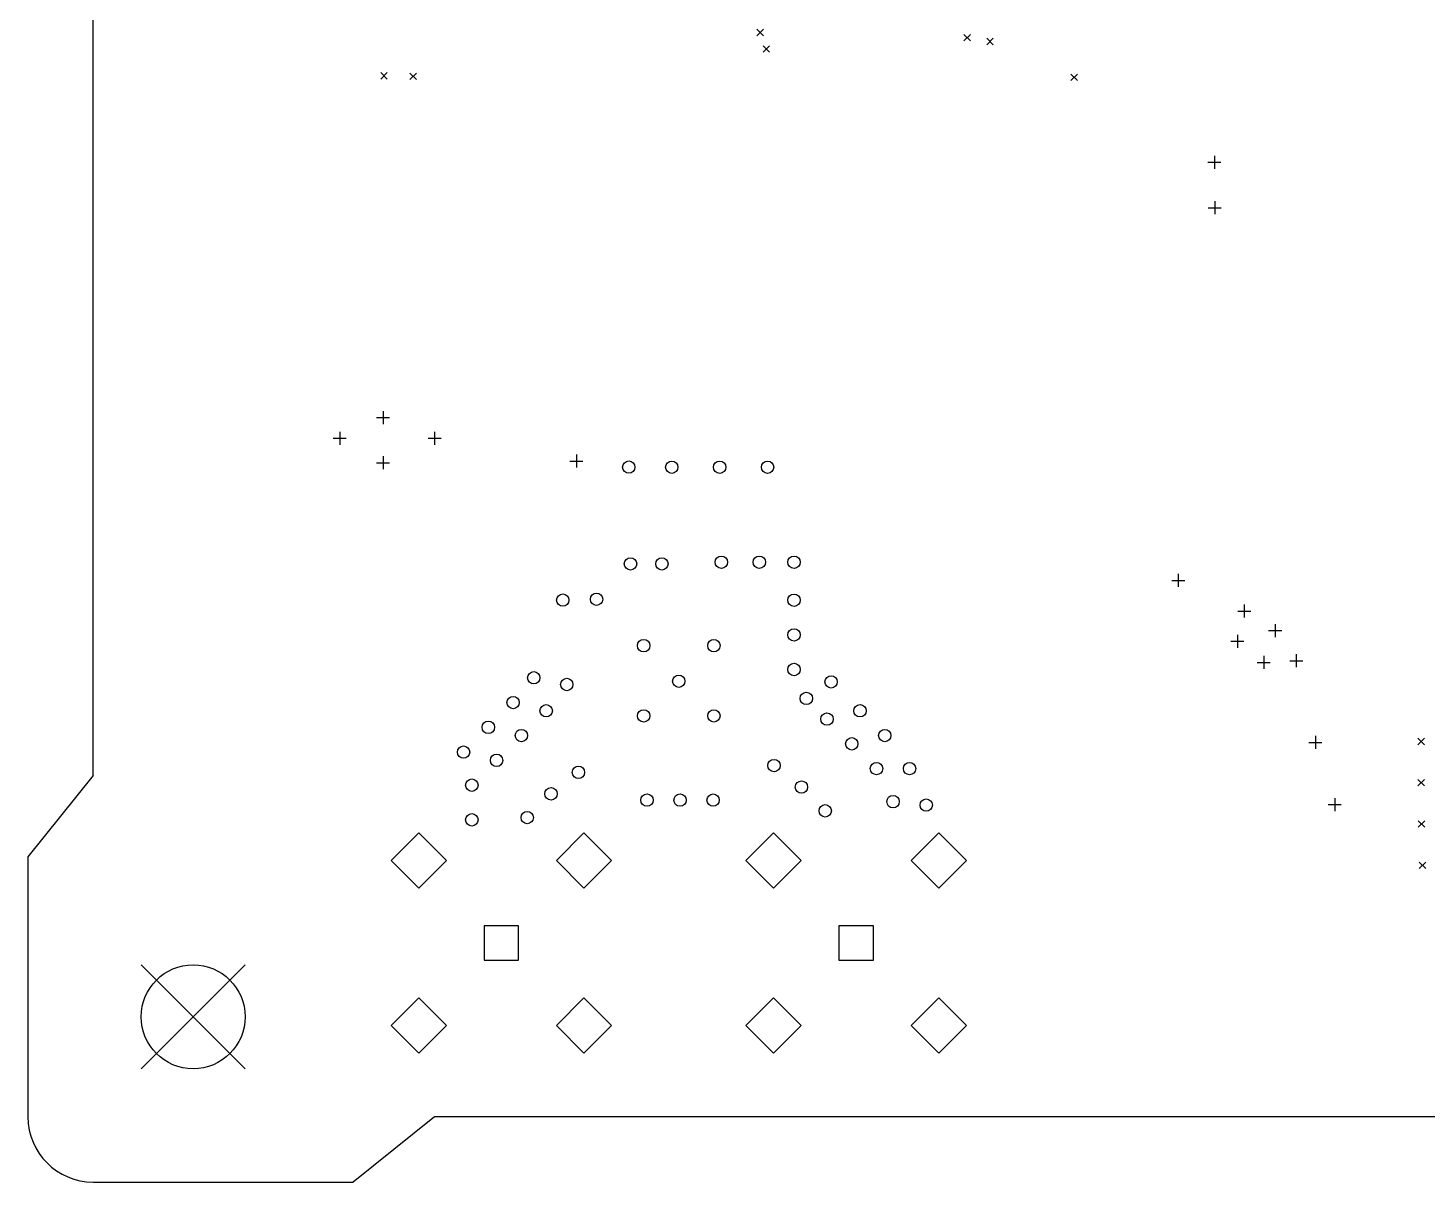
# Model space of a CAD drawing. Extents: x 101 to 193, y -175 to -54.
# Drawn here: x 103.14 to 146.17, y -149.9 to -114.41 of the extents above; entities that cross this region are included whole.
import ezdxf

# ---------------------------------------------------------------- set-up
doc = ezdxf.new("R2010")
doc.units = 0
doc.layers.add('BLACK', color=7, linetype='CONTINUOUS')

msp = doc.modelspace()

# ---------------------------------------------------------------- linework, layer by layer
at = {"layer": 'BLACK', "linetype": 'CONTINUOUS'}
for p, q in [((105.145, -137.398), (105.145, -66.508)), ((125.56, -114.45), (125.76, -114.65)), ((125.76, -114.45), (125.56, -114.65)), ((131.93, -114.61), (132.13, -114.81)), ((132.13, -114.61), (131.93, -114.81)), ((132.63, -114.73), (132.83, -114.93)), ((132.83, -114.73), (132.63, -114.93)), ((125.75, -114.96), (125.95, -115.16)), ((125.95, -114.96), (125.75, -115.16)), ((113.993552, -115.783552), (114.193552, -115.983552)), ((114.193552, -115.783552), (113.993552, -115.983552)), ((114.89, -115.8), (115.09, -116)), ((115.09, -115.8), (114.89, -116)), ((135.22, -115.83), (135.42, -116.03)), ((135.42, -115.83), (135.22, -116.03)), ((139.43, -118.54), (139.83, -118.54)), ((139.63, -118.34), (139.63, -118.74)), ((139.44, -119.94), (139.84, -119.94)), ((139.64, -119.74), (139.64, -120.14)), ((113.864043, -126.391465), (114.264043, -126.391465)), ((114.064043, -126.191465), (114.064043, -126.591465)), ((112.730543, -126.826465), (112.730543, -127.226465)), ((115.651543, -126.826465), (115.651543, -127.226465)), ((112.530543, -127.026465), (112.930543, -127.026465)), ((115.451543, -127.026465), (115.851543, -127.026465)), ((113.864043, -127.781365), (114.264043, -127.781365)), ((114.064043, -127.581365), (114.064043, -127.981365)), ((119.81, -127.73), (120.21, -127.73)), ((120.01, -127.53), (120.01, -127.93)), ((138.52, -131.2), (138.52, -131.6)), ((138.32, -131.4), (138.72, -131.4)), ((140.35, -132.34), (140.75, -132.34)), ((140.55, -132.14), (140.55, -132.54)), ((141.3, -132.94), (141.7, -132.94)), ((141.5, -132.74), (141.5, -133.14)), ((140.14, -133.27), (140.54, -133.27)), ((140.34, -133.07), (140.34, -133.47)), ((141.15, -133.72), (141.15, -134.12)), ((142.15, -133.67), (142.15, -134.07)), ((140.95, -133.92), (141.35, -133.92)), ((141.95, -133.87), (142.35, -133.87)), ((142.54, -136.38), (142.94, -136.38)), ((142.74, -136.18), (142.74, -136.58)), ((145.89, -136.25), (146.09, -136.45)), ((146.09, -136.25), (145.89, -136.45)), ((105.145, -137.398), (103.145, -139.898)), ((145.89, -137.52), (146.09, -137.72)), ((146.09, -137.52), (145.89, -137.72)), ((143.33, -138.09), (143.33, -138.49)), ((143.13, -138.29), (143.53, -138.29)), ((145.9, -138.79), (146.1, -138.99)), ((146.1, -138.79), (145.9, -138.99)), ((115.163647, -139.159365), (114.313647, -140.009365)), ((116.013647, -140.009365), (115.163647, -139.159365)), ((120.243647, -139.159365), (119.393647, -140.009365)), ((121.093647, -140.009365), (120.243647, -139.159365)), ((126.073835, -139.159365), (125.223835, -140.009365)), ((126.923835, -140.009365), (126.073835, -139.159365)), ((131.153835, -139.159365), (130.303835, -140.009365)), ((132.003835, -140.009365), (131.153835, -139.159365)), ((103.145, -139.898), (103.145, -147.898)), ((114.313647, -140.009365), (115.163647, -140.859365)), ((115.163647, -140.859365), (116.013647, -140.009365)), ((119.393647, -140.009365), (120.243647, -140.859365)), ((120.243647, -140.859365), (121.093647, -140.009365)), ((125.223835, -140.009365), (126.073835, -140.859365)), ((126.073835, -140.859365), (126.923835, -140.009365)), ((130.303835, -140.009365), (131.153835, -140.859365)), ((131.153835, -140.859365), (132.003835, -140.009365)), ((145.93, -140.06), (146.13, -140.26)), ((146.13, -140.06), (145.93, -140.26)), ((118.233982, -142.01903), (117.173312, -142.01903)), ((117.173312, -142.01903), (117.173312, -143.0797)), ((118.233982, -143.0797), (118.233982, -142.01903)), ((129.14417, -142.01903), (128.0835, -142.01903)), ((128.0835, -142.01903), (128.0835, -143.0797)), ((129.14417, -143.0797), (129.14417, -142.01903)), ((106.625, -143.218), (109.825, -146.418)), ((109.825, -143.218), (106.625, -146.418)), ((117.173312, -143.0797), (118.233982, -143.0797)), ((128.0835, -143.0797), (129.14417, -143.0797)), ((115.163647, -144.239365), (114.313647, -145.089365)), ((116.013647, -145.089365), (115.163647, -144.239365)), ((120.243647, -144.239365), (119.393647, -145.089365)), ((121.093647, -145.089365), (120.243647, -144.239365)), ((126.073835, -144.239365), (125.223835, -145.089365)), ((126.923835, -145.089365), (126.073835, -144.239365)), ((131.153835, -144.239365), (130.303835, -145.089365)), ((132.003835, -145.089365), (131.153835, -144.239365)), ((114.313647, -145.089365), (115.163647, -145.939365)), ((115.163647, -145.939365), (116.013647, -145.089365)), ((119.393647, -145.089365), (120.243647, -145.939365)), ((120.243647, -145.939365), (121.093647, -145.089365)), ((125.223835, -145.089365), (126.073835, -145.939365)), ((126.073835, -145.939365), (126.923835, -145.089365)), ((130.303835, -145.089365), (131.153835, -145.939365)), ((131.153835, -145.939365), (132.003835, -145.089365)), ((115.645, -147.898), (113.145, -149.898)), ((178.645, -147.898), (115.645, -147.898)), ((105.145, -149.898), (113.145, -149.898))]:
    msp.add_line(p, q, dxfattribs=at)
at = {"layer": 'BLACK'}
for centre, radius in [((121.620543, -127.915465), 0.1905), ((122.944047, -127.918965), 0.1905), ((124.417247, -127.918965), 0.1905), ((125.890447, -127.918965), 0.1905), ((121.674047, -130.890765), 0.1905), ((122.639247, -130.890765), 0.1905), ((124.468047, -130.839965), 0.1905), ((125.636447, -130.839966), 0.1905), ((126.703247, -130.839965), 0.1905), ((119.591247, -132.004865), 0.1905), ((120.629943, -131.979465), 0.1905), ((126.703247, -132.008365), 0.1905), ((126.703247, -133.075165), 0.1905), ((122.080447, -133.405365), 0.1905), ((124.239447, -133.405365), 0.1905), ((118.699543, -134.392465), 0.1905), ((126.703247, -134.138465), 0.1905), ((119.715543, -134.599165), 0.1905), ((123.158393, -134.498587), 0.1905), ((127.843544, -134.519465), 0.1905), ((118.064543, -135.154465), 0.1905), ((127.081543, -135.027465), 0.1905), ((119.080543, -135.408465), 0.1905), ((122.080447, -135.564364), 0.1905), ((124.239447, -135.564365), 0.1905), ((127.716543, -135.662465), 0.1905), ((128.732543, -135.408464), 0.1905), ((117.302543, -135.916465), 0.1905), ((118.318543, -136.170465), 0.1905), ((128.478543, -136.424465), 0.1905), ((129.494543, -136.170465), 0.1905), ((116.540543, -136.678465), 0.1905), ((117.556543, -136.932465), 0.1905), ((120.073683, -137.300765), 0.1905), ((126.088403, -137.092485), 0.1905), ((129.240543, -137.186465), 0.1905), ((130.256543, -137.186465), 0.1905), ((116.794543, -137.694465), 0.1905), ((126.931683, -137.752885), 0.1905), ((119.230403, -137.961164), 0.1905), ((122.182047, -138.155166), 0.1905), ((123.198047, -138.155165), 0.1905), ((124.214047, -138.155166), 0.1905), ((129.748543, -138.202465), 0.1905), ((118.498883, -138.692685), 0.1905), ((127.663203, -138.484405), 0.1905), ((130.769623, -138.306605), 0.1905), ((116.794543, -138.761265), 0.1905), ((108.225, -144.818), 1.6)]:
    msp.add_circle(centre, radius, dxfattribs=at)
msp.add_arc((105.145, -147.898), 2, -180, -90, dxfattribs=at)

doc.saveas('drawing.dxf')
